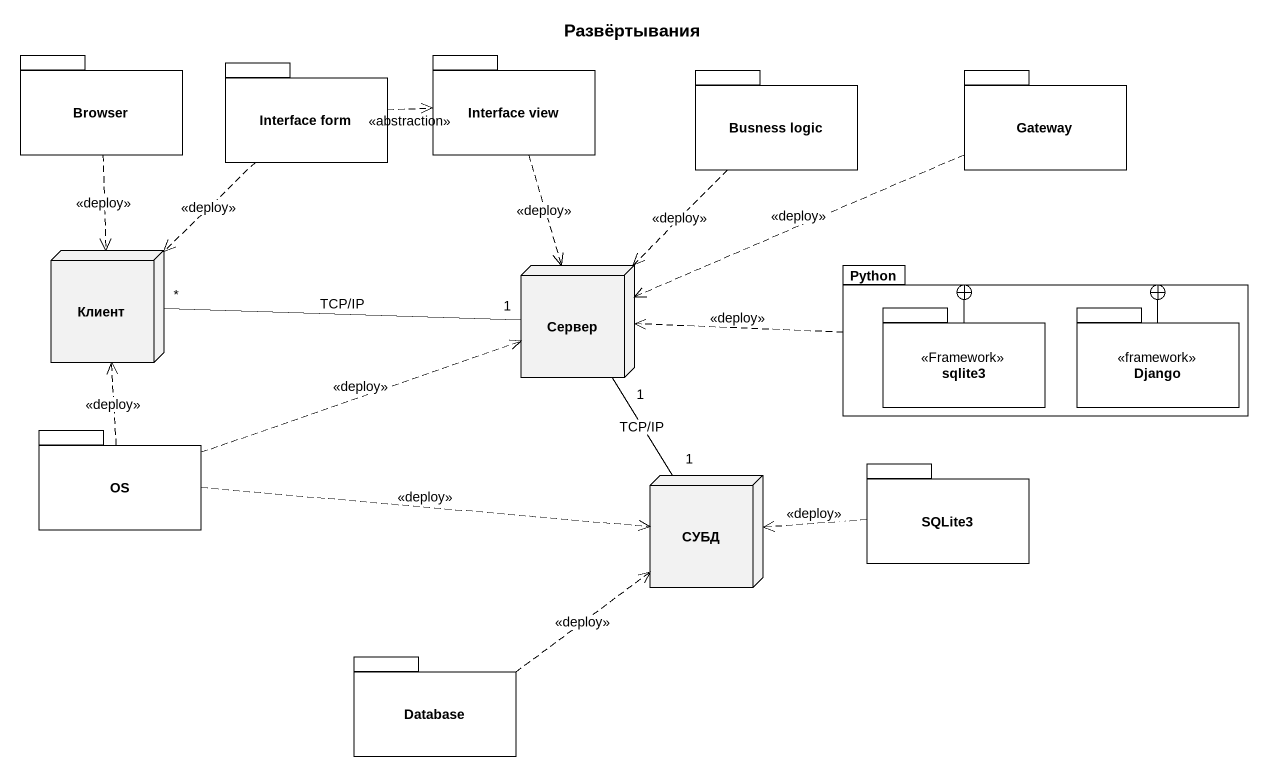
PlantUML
@startuml
title Развёртывания
package Browser {
}
package "Interface form" as Interface_form {
}
package "Interface view" as Interface_view {
}
package "Busness logic" as Busness_logic {
}
package Gateway {
}
node Клиент
node Сервер
package Python {
  package sqlite3 <<Framework>> {
  }
  package Django <<framework>> {
  }
}
package OS {
}
node СУБД
package SQLite3 {
}
package "Database" as Database_ {
}
Browser ..> Клиент : <<deploy>>
Interface_form .right.> Interface_view : <<abstraction>>
Interface_form ..> Клиент : <<deploy>>
Interface_view ..> Сервер : <<deploy>>
Busness_logic ..> Сервер : <<deploy>>
Gateway .left.> Сервер : <<deploy>>
Клиент "*" -right- "1" Сервер : TCP/IP
Сервер "1" -- "1" СУБД : TCP/IP
Python .left.> Сервер : <<deploy>>
sqlite3 -right-+ Python
Django -left-+ Python
OS .up.> Клиент : <<deploy>>
OS .right.> Сервер : <<deploy>>
OS .right.> СУБД : <<deploy>>
SQLite3 .left.> СУБД : <<deploy>>
Database_ .up.> СУБД : <<deploy>>
@enduml
